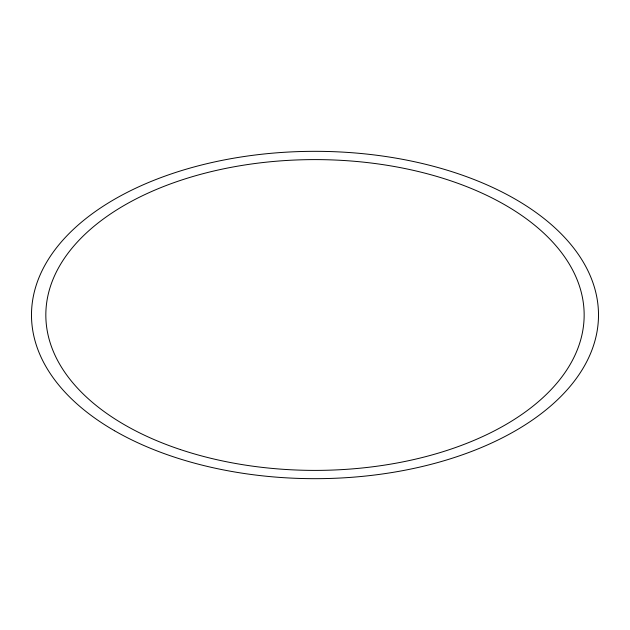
<?xml version="1.0" encoding="UTF-8"?>
<svg xmlns="http://www.w3.org/2000/svg" width="630" height="630" viewBox="0 0 630 630"><rect width="100%" height="100%" fill="white"/><g stroke="black" fill="none" stroke-linecap="round" stroke-linejoin="round"><path stroke-width="0.94" d="M114.534 430.739A283.5 163.674 0 0 0 588.837 357.36A283.5 163.674 0 0 0 241.629 156.901A283.5 163.674 0 0 0 114.534 430.739M180.424 449.576A269.152 155.389 0 0 0 584.152 315A269.152 155.389 0 0 0 180.424 180.424A269.152 155.389 0 0 0 180.424 449.576"/></g></svg>
